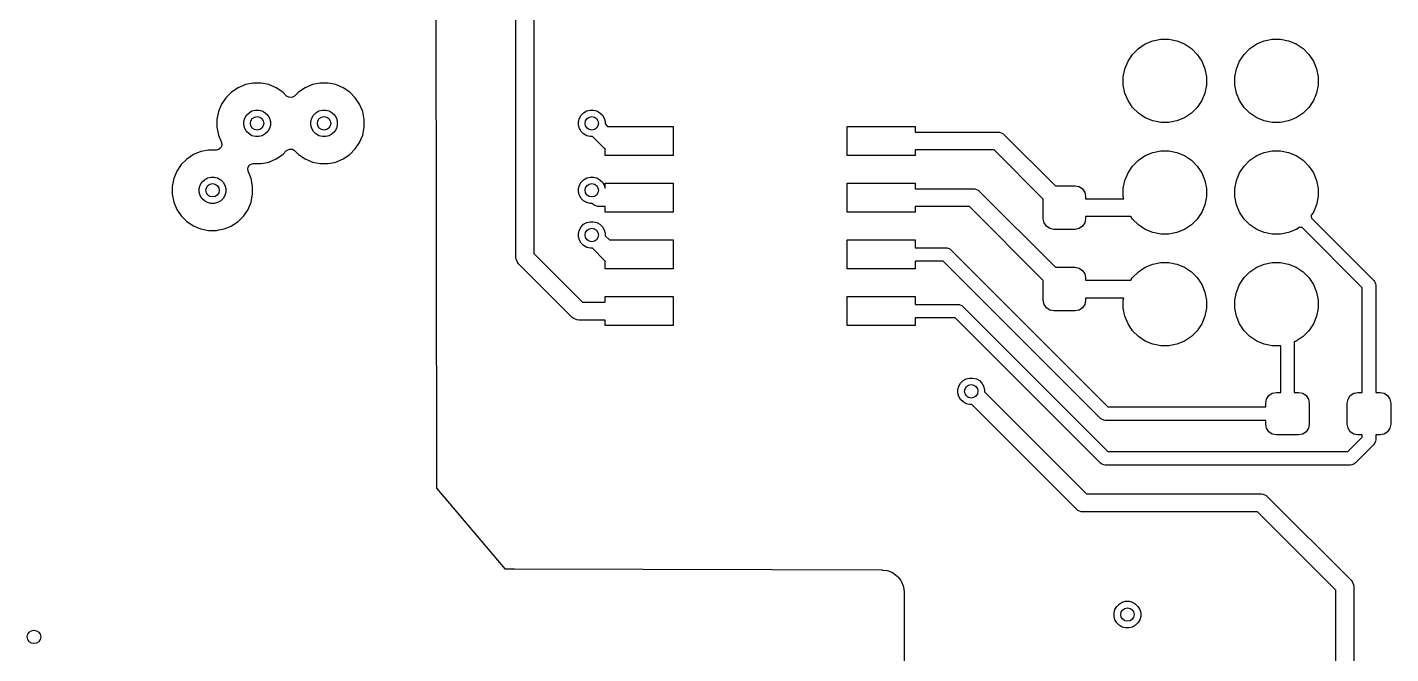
# Model space of a CAD drawing. Header units: inches. Extents: x 1.32 to 5.22, y -7.01 to -1.14.
# Drawn here: x 3.951 to 5.154, y -2.869 to -2.317 of the extents above; entities that cross this region are included whole.
import ezdxf

# ---------------------------------------------------------------- set-up
doc = ezdxf.new("R2010")
doc.units = ezdxf.units.IN
doc.header["$MEASUREMENT"] = 0
doc.layers.add('B.Cu', color=153, linetype='CONTINUOUS', true_color=0x4d7fc4)

msp = doc.modelspace()

# ---------------------------------------------------------------- linework, layer by layer
at = {"layer": 'B.Cu', "linetype": 'CONTINUOUS'}
for p, q in [((4.3111, -2.2444), (4.3119, -2.7232)), ((4.3819, -2.5197), (4.3819, -2.3031)), ((4.3976, -2.3064), (4.3976, -2.5164)), ((4.9309, -2.3356), (4.9369, -2.3316)), ((4.9369, -2.3316), (4.9436, -2.3289)), ((4.9436, -2.3289), (4.9507, -2.3274)), ((4.9507, -2.3274), (4.9579, -2.3274)), ((4.9579, -2.3274), (4.965, -2.3289)), ((4.965, -2.3289), (4.9717, -2.3316)), ((4.9717, -2.3316), (4.9777, -2.3356)), ((5.0293, -2.3356), (5.0354, -2.3316)), ((5.0354, -2.3316), (5.042, -2.3289)), ((5.042, -2.3289), (5.0491, -2.3274)), ((5.0491, -2.3274), (5.0564, -2.3274)), ((5.0564, -2.3274), (5.0635, -2.3289)), ((5.0635, -2.3289), (5.0702, -2.3316)), ((5.0702, -2.3316), (5.0762, -2.3356)), ((4.9218, -2.3468), (4.9258, -2.3408)), ((4.9258, -2.3408), (4.9309, -2.3356)), ((4.9777, -2.3356), (4.9829, -2.3408)), ((4.9829, -2.3408), (4.9869, -2.3468)), ((5.0202, -2.3468), (5.0242, -2.3408)), ((5.0242, -2.3408), (5.0293, -2.3356)), ((5.0762, -2.3356), (5.0813, -2.3408)), ((5.0813, -2.3408), (5.0853, -2.3468)), ((4.9176, -2.3606), (4.919, -2.3535)), ((4.919, -2.3535), (4.9218, -2.3468)), ((4.9869, -2.3468), (4.9897, -2.3535)), ((4.9897, -2.3535), (4.9911, -2.3606)), ((5.016, -2.3606), (5.0174, -2.3535)), ((5.0174, -2.3535), (5.0202, -2.3468)), ((5.0853, -2.3468), (5.0881, -2.3535)), ((5.0881, -2.3535), (5.0895, -2.3606)), ((4.1432, -2.3675), (4.1367, -2.3702)), ((4.1501, -2.3661), (4.1432, -2.3675)), ((4.1432, -2.3675), (4.1432, -2.3675)), ((4.157, -2.3661), (4.1501, -2.3661)), ((4.1501, -2.3661), (4.1501, -2.3661)), ((4.1639, -2.3675), (4.157, -2.3661)), ((4.157, -2.3661), (4.157, -2.3661)), ((4.1703, -2.3702), (4.1639, -2.3675)), ((4.1639, -2.3675), (4.1639, -2.3675)), ((4.2023, -2.3675), (4.1958, -2.3702)), ((4.2091, -2.3661), (4.2023, -2.3675)), ((4.2023, -2.3675), (4.2023, -2.3675)), ((4.2161, -2.3661), (4.2091, -2.3661)), ((4.2091, -2.3661), (4.2091, -2.3661)), ((4.2229, -2.3675), (4.2161, -2.3661)), ((4.2161, -2.3661), (4.2161, -2.3661)), ((4.2294, -2.3702), (4.2229, -2.3675)), ((4.2229, -2.3675), (4.2229, -2.3675)), ((4.9176, -2.3678), (4.9176, -2.3606)), ((4.919, -2.3749), (4.9176, -2.3678)), ((4.9911, -2.3678), (4.9897, -2.3749)), ((4.9911, -2.3606), (4.9911, -2.3678)), ((5.016, -2.3678), (5.016, -2.3606)), ((5.0174, -2.3749), (5.016, -2.3678)), ((5.0895, -2.3678), (5.0881, -2.3749)), ((5.0895, -2.3606), (5.0895, -2.3678)), ((4.126, -2.379), (4.1221, -2.3848)), ((4.1309, -2.374), (4.126, -2.379)), ((4.126, -2.379), (4.126, -2.379)), ((4.1367, -2.3702), (4.1309, -2.374)), ((4.1309, -2.374), (4.1309, -2.374)), ((4.1367, -2.3702), (4.1367, -2.3702)), ((4.1761, -2.374), (4.1703, -2.3702)), ((4.1703, -2.3702), (4.1703, -2.3702)), ((4.1796, -2.3775), (4.1761, -2.374)), ((4.1761, -2.374), (4.1761, -2.374)), ((4.1814, -2.3786), (4.1796, -2.3775)), ((4.1841, -2.3788), (4.1814, -2.3786)), ((4.1865, -2.3775), (4.1841, -2.3788)), ((4.19, -2.374), (4.1865, -2.3775)), ((4.1958, -2.3702), (4.19, -2.374)), ((4.19, -2.374), (4.19, -2.374)), ((4.1958, -2.3702), (4.1958, -2.3702)), ((4.2352, -2.374), (4.2294, -2.3702)), ((4.2294, -2.3702), (4.2294, -2.3702)), ((4.2401, -2.379), (4.2352, -2.374)), ((4.2352, -2.374), (4.2352, -2.374)), ((4.244, -2.3848), (4.2401, -2.379)), ((4.2401, -2.379), (4.2401, -2.379)), ((4.9218, -2.3816), (4.919, -2.3749)), ((4.9897, -2.3749), (4.9869, -2.3816)), ((5.0202, -2.3816), (5.0174, -2.3749)), ((5.0881, -2.3749), (5.0853, -2.3816)), ((4.1195, -2.3912), (4.1181, -2.3981)), ((4.1221, -2.3848), (4.1195, -2.3912)), ((4.1195, -2.3912), (4.1195, -2.3912)), ((4.1221, -2.3848), (4.1221, -2.3848)), ((4.1442, -2.3944), (4.1464, -2.3922)), ((4.1464, -2.3922), (4.149, -2.3907)), ((4.149, -2.3907), (4.152, -2.3899)), ((4.152, -2.3899), (4.1551, -2.3899)), ((4.1551, -2.3899), (4.1581, -2.3907)), ((4.1581, -2.3907), (4.1607, -2.3922)), ((4.1607, -2.3922), (4.1629, -2.3944)), ((4.2032, -2.3944), (4.2054, -2.3922)), ((4.2054, -2.3922), (4.2081, -2.3907)), ((4.2081, -2.3907), (4.2111, -2.3899)), ((4.2111, -2.3899), (4.2141, -2.3899)), ((4.2141, -2.3899), (4.2171, -2.3907)), ((4.2171, -2.3907), (4.2198, -2.3922)), ((4.2198, -2.3922), (4.222, -2.3944)), ((4.2467, -2.3912), (4.244, -2.3848)), ((4.244, -2.3848), (4.244, -2.3848)), ((4.2481, -2.3981), (4.2467, -2.3912)), ((4.2467, -2.3912), (4.2467, -2.3912)), ((4.4394, -2.3944), (4.4416, -2.3922)), ((4.4416, -2.3922), (4.4443, -2.3907)), ((4.4443, -2.3907), (4.4473, -2.3899)), ((4.4473, -2.3899), (4.4504, -2.3899)), ((4.4504, -2.3899), (4.4533, -2.3907)), ((4.4533, -2.3907), (4.456, -2.3922)), ((4.456, -2.3922), (4.4582, -2.3944)), ((4.9258, -2.3876), (4.9218, -2.3816)), ((4.9309, -2.3927), (4.9258, -2.3876)), ((4.9369, -2.3967), (4.9309, -2.3927)), ((4.9777, -2.3927), (4.9717, -2.3967)), ((4.9829, -2.3876), (4.9777, -2.3927)), ((4.9869, -2.3816), (4.9829, -2.3876)), ((5.0242, -2.3876), (5.0202, -2.3816)), ((5.0293, -2.3927), (5.0242, -2.3876)), ((5.0354, -2.3967), (5.0293, -2.3927)), ((5.0762, -2.3927), (5.0702, -2.3967)), ((5.0813, -2.3876), (5.0762, -2.3927)), ((5.0853, -2.3816), (5.0813, -2.3876)), ((4.1181, -2.3981), (4.1181, -2.4051)), ((4.1181, -2.4051), (4.1195, -2.4119)), ((4.1418, -2.4), (4.1426, -2.3971)), ((4.1418, -2.4031), (4.1418, -2.4)), ((4.1426, -2.4061), (4.1418, -2.4031)), ((4.1426, -2.3971), (4.1442, -2.3944)), ((4.1629, -2.3944), (4.1645, -2.3971)), ((4.1645, -2.3971), (4.1653, -2.4)), ((4.1653, -2.4031), (4.1645, -2.4061)), ((4.1653, -2.4), (4.1653, -2.4031)), ((4.2009, -2.4), (4.2017, -2.3971)), ((4.2009, -2.4031), (4.2009, -2.4)), ((4.2017, -2.4061), (4.2009, -2.4031)), ((4.2017, -2.3971), (4.2032, -2.3944)), ((4.222, -2.3944), (4.2235, -2.3971)), ((4.2235, -2.3971), (4.2243, -2.4)), ((4.2243, -2.4031), (4.2235, -2.4061)), ((4.2243, -2.4), (4.2243, -2.4031)), ((4.2467, -2.4119), (4.2481, -2.4051)), ((4.2481, -2.4051), (4.2481, -2.3981)), ((4.2481, -2.3981), (4.2481, -2.3981)), ((4.2481, -2.3981), (4.2481, -2.3981)), ((4.4371, -2.4), (4.4379, -2.3971)), ((4.4371, -2.4031), (4.4371, -2.4)), ((4.4379, -2.4061), (4.4371, -2.4031)), ((4.4379, -2.3971), (4.4394, -2.3944)), ((4.4582, -2.3944), (4.4597, -2.3971)), ((4.4597, -2.3971), (4.4605, -2.4)), ((4.4605, -2.4), (4.4605, -2.4021)), ((4.4605, -2.4021), (4.4627, -2.4043)), ((4.4627, -2.4043), (4.5205, -2.4043)), ((4.5205, -2.4043), (4.5205, -2.4299)), ((4.674, -2.4299), (4.674, -2.4043)), ((4.674, -2.4043), (4.734, -2.4043)), ((4.734, -2.4043), (4.734, -2.4093)), ((4.9436, -2.3995), (4.9369, -2.3967)), ((4.9507, -2.4009), (4.9436, -2.3995)), ((4.9579, -2.4009), (4.9507, -2.4009)), ((4.965, -2.3995), (4.9579, -2.4009)), ((4.9717, -2.3967), (4.965, -2.3995)), ((5.042, -2.3995), (5.0354, -2.3967)), ((5.0491, -2.4009), (5.042, -2.3995)), ((5.0564, -2.4009), (5.0491, -2.4009)), ((5.0635, -2.3995), (5.0564, -2.4009)), ((5.0702, -2.3967), (5.0635, -2.3995)), ((4.1195, -2.4119), (4.1195, -2.4119)), ((4.1195, -2.4119), (4.1221, -2.4184)), ((4.1442, -2.4088), (4.1426, -2.4061)), ((4.1464, -2.4109), (4.1442, -2.4088)), ((4.149, -2.4125), (4.1464, -2.4109)), ((4.152, -2.4133), (4.149, -2.4125)), ((4.1551, -2.4133), (4.152, -2.4133)), ((4.1581, -2.4125), (4.1551, -2.4133)), ((4.1607, -2.4109), (4.1581, -2.4125)), ((4.1629, -2.4088), (4.1607, -2.4109)), ((4.1645, -2.4061), (4.1629, -2.4088)), ((4.2032, -2.4088), (4.2017, -2.4061)), ((4.2054, -2.4109), (4.2032, -2.4088)), ((4.2081, -2.4125), (4.2054, -2.4109)), ((4.2111, -2.4133), (4.2081, -2.4125)), ((4.2141, -2.4133), (4.2111, -2.4133)), ((4.2171, -2.4125), (4.2141, -2.4133)), ((4.2198, -2.4109), (4.2171, -2.4125)), ((4.222, -2.4088), (4.2198, -2.4109)), ((4.2235, -2.4061), (4.222, -2.4088)), ((4.244, -2.4184), (4.2467, -2.4119)), ((4.4394, -2.4088), (4.4379, -2.4061)), ((4.4416, -2.4109), (4.4394, -2.4088)), ((4.4443, -2.4125), (4.4416, -2.4109)), ((4.4473, -2.4133), (4.4443, -2.4125)), ((4.4494, -2.4133), (4.4473, -2.4133)), ((4.4588, -2.4227), (4.4494, -2.4133)), ((4.734, -2.4093), (4.807, -2.4093)), ((4.807, -2.4093), (4.8085, -2.4094)), ((4.8085, -2.4094), (4.8114, -2.4106)), ((4.8114, -2.4106), (4.8126, -2.4116)), ((4.8126, -2.4116), (4.8577, -2.4567)), ((4.0974, -2.4292), (4.0916, -2.4331)), ((4.1038, -2.4265), (4.0974, -2.4292)), ((4.0974, -2.4292), (4.0974, -2.4292)), ((4.1107, -2.4252), (4.1038, -2.4265)), ((4.1038, -2.4265), (4.1038, -2.4265)), ((4.1176, -2.4252), (4.1107, -2.4252)), ((4.1188, -2.425), (4.1176, -2.4252)), ((4.1212, -2.4236), (4.1188, -2.425)), ((4.1224, -2.4212), (4.1212, -2.4236)), ((4.1221, -2.4184), (4.1224, -2.4212)), ((4.1703, -2.433), (4.1761, -2.4291)), ((4.1761, -2.4291), (4.1762, -2.429)), ((4.1762, -2.429), (4.1796, -2.4256)), ((4.1796, -2.4256), (4.182, -2.4243)), ((4.182, -2.4243), (4.1848, -2.4245)), ((4.1848, -2.4245), (4.1865, -2.4256)), ((4.1865, -2.4256), (4.19, -2.4291)), ((4.19, -2.4291), (4.19, -2.4291)), ((4.19, -2.4291), (4.1958, -2.433)), ((4.2294, -2.433), (4.2352, -2.4291)), ((4.2352, -2.4291), (4.2401, -2.4242)), ((4.2401, -2.4242), (4.244, -2.4184)), ((4.46, -2.4237), (4.4588, -2.4227)), ((4.4605, -2.4239), (4.46, -2.4237)), ((4.4605, -2.4299), (4.4605, -2.4239)), ((4.8037, -2.425), (4.734, -2.425)), ((4.734, -2.425), (4.734, -2.4299)), ((4.847, -2.4683), (4.8037, -2.425)), ((4.9369, -2.43), (4.9436, -2.4273)), ((4.9436, -2.4273), (4.9507, -2.4259)), ((4.9507, -2.4259), (4.9579, -2.4259)), ((4.9579, -2.4259), (4.965, -2.4273)), ((4.965, -2.4273), (4.9717, -2.43)), ((5.0354, -2.43), (5.042, -2.4273)), ((5.042, -2.4273), (5.0491, -2.4259)), ((5.0491, -2.4259), (5.0564, -2.4259)), ((5.0564, -2.4259), (5.0635, -2.4273)), ((5.0635, -2.4273), (5.0702, -2.43)), ((4.0866, -2.438), (4.0828, -2.4438)), ((4.0916, -2.4331), (4.0866, -2.438)), ((4.0866, -2.438), (4.0866, -2.438)), ((4.0916, -2.4331), (4.0916, -2.4331)), ((4.1453, -2.441), (4.1465, -2.4386)), ((4.1456, -2.4438), (4.1453, -2.441)), ((4.1465, -2.4386), (4.1489, -2.4372)), ((4.1489, -2.4372), (4.1501, -2.437)), ((4.1501, -2.437), (4.157, -2.437)), ((4.157, -2.437), (4.1593, -2.4366)), ((4.157, -2.437), (4.157, -2.437)), ((4.1593, -2.4366), (4.1639, -2.4357)), ((4.1639, -2.4357), (4.1703, -2.433)), ((4.1639, -2.4357), (4.1639, -2.4357)), ((4.1639, -2.4357), (4.1639, -2.4357)), ((4.1958, -2.433), (4.1958, -2.433)), ((4.1958, -2.433), (4.1981, -2.4339)), ((4.1981, -2.4339), (4.2023, -2.4357)), ((4.2023, -2.4357), (4.2023, -2.4357)), ((4.2023, -2.4357), (4.2023, -2.4357)), ((4.2023, -2.4357), (4.2091, -2.437)), ((4.2091, -2.437), (4.2091, -2.437)), ((4.2091, -2.437), (4.2091, -2.437)), ((4.2091, -2.437), (4.2161, -2.437)), ((4.2161, -2.437), (4.2184, -2.4366)), ((4.2161, -2.437), (4.2161, -2.437)), ((4.2184, -2.4366), (4.2229, -2.4357)), ((4.2229, -2.4357), (4.2294, -2.433)), ((4.2229, -2.4357), (4.2229, -2.4357)), ((4.2229, -2.4357), (4.2229, -2.4357)), ((4.5205, -2.4299), (4.4605, -2.4299)), ((4.734, -2.4299), (4.674, -2.4299)), ((4.9218, -2.4452), (4.9258, -2.4392)), ((4.9258, -2.4392), (4.9309, -2.4341)), ((4.9309, -2.4341), (4.9369, -2.43)), ((4.9717, -2.43), (4.9777, -2.4341)), ((4.9777, -2.4341), (4.9829, -2.4392)), ((4.9829, -2.4392), (4.9869, -2.4452)), ((5.0202, -2.4452), (5.0242, -2.4392)), ((5.0242, -2.4392), (5.0293, -2.4341)), ((5.0293, -2.4341), (5.0354, -2.43)), ((5.0702, -2.43), (5.0762, -2.4341)), ((5.0762, -2.4341), (5.0813, -2.4392)), ((5.0813, -2.4392), (5.0853, -2.4452)), ((4.0801, -2.4503), (4.0787, -2.4571)), ((4.0828, -2.4438), (4.0801, -2.4503)), ((4.0801, -2.4503), (4.0801, -2.4503)), ((4.0828, -2.4438), (4.0828, -2.4438)), ((4.1033, -2.4561), (4.1048, -2.4534)), ((4.1048, -2.4534), (4.107, -2.4513)), ((4.107, -2.4513), (4.1097, -2.4497)), ((4.1097, -2.4497), (4.1126, -2.4489)), ((4.1126, -2.4489), (4.1157, -2.4489)), ((4.1157, -2.4489), (4.1187, -2.4497)), ((4.1187, -2.4497), (4.1214, -2.4513)), ((4.1214, -2.4513), (4.1235, -2.4534)), ((4.1235, -2.4534), (4.1251, -2.4561)), ((4.1483, -2.4503), (4.1456, -2.4438)), ((4.1496, -2.4571), (4.1483, -2.4503)), ((4.1483, -2.4503), (4.1483, -2.4503)), ((4.4379, -2.4561), (4.4394, -2.4534)), ((4.4394, -2.4534), (4.4416, -2.4513)), ((4.4416, -2.4513), (4.4443, -2.4497)), ((4.4443, -2.4497), (4.4473, -2.4489)), ((4.4473, -2.4489), (4.4504, -2.4489)), ((4.4504, -2.4489), (4.4533, -2.4497)), ((4.4533, -2.4497), (4.456, -2.4513)), ((4.456, -2.4513), (4.4582, -2.4534)), ((4.4582, -2.4534), (4.4597, -2.4561)), ((4.9176, -2.459), (4.919, -2.4519)), ((4.919, -2.4519), (4.9218, -2.4452)), ((4.9869, -2.4452), (4.9897, -2.4519)), ((4.9897, -2.4519), (4.9911, -2.459)), ((5.016, -2.459), (5.0174, -2.4519)), ((5.0174, -2.4519), (5.0202, -2.4452)), ((5.0853, -2.4452), (5.0881, -2.4519)), ((5.0881, -2.4519), (5.0895, -2.459)), ((4.0787, -2.4571), (4.0787, -2.4641)), ((4.0787, -2.4641), (4.0801, -2.471)), ((4.1025, -2.4591), (4.1033, -2.4561)), ((4.1025, -2.4622), (4.1025, -2.4591)), ((4.1033, -2.4651), (4.1025, -2.4622)), ((4.1048, -2.4678), (4.1033, -2.4651)), ((4.1251, -2.4651), (4.1235, -2.4678)), ((4.1251, -2.4561), (4.1259, -2.4591)), ((4.1259, -2.4622), (4.1251, -2.4651)), ((4.1259, -2.4591), (4.1259, -2.4622)), ((4.1483, -2.4708), (4.1496, -2.4641)), ((4.1496, -2.4641), (4.1496, -2.4571)), ((4.1496, -2.4571), (4.1496, -2.4571)), ((4.1496, -2.4641), (4.1496, -2.4641)), ((4.4371, -2.4591), (4.4379, -2.4561)), ((4.4371, -2.4622), (4.4371, -2.4591)), ((4.4379, -2.4651), (4.4371, -2.4622)), ((4.4394, -2.4678), (4.4379, -2.4651)), ((4.4597, -2.4561), (4.4605, -2.4588)), ((4.4605, -2.4588), (4.4605, -2.4543)), ((4.4605, -2.4543), (4.5205, -2.4543)), ((4.5205, -2.4543), (4.5205, -2.4799)), ((4.674, -2.4799), (4.674, -2.4543)), ((4.674, -2.4543), (4.734, -2.4543)), ((4.734, -2.4543), (4.734, -2.4593)), ((4.734, -2.4593), (4.7851, -2.4593)), ((4.7851, -2.4593), (4.7867, -2.4594)), ((4.7867, -2.4594), (4.7895, -2.4606)), ((4.7895, -2.4606), (4.7907, -2.4616)), ((4.7907, -2.4616), (4.8577, -2.5285)), ((4.8577, -2.4567), (4.8751, -2.4567)), ((4.8751, -2.4567), (4.8787, -2.4574)), ((4.8787, -2.4574), (4.8817, -2.4594)), ((4.8817, -2.4594), (4.8837, -2.4625)), ((4.8837, -2.4625), (4.8844, -2.466)), ((4.9176, -2.4662), (4.9176, -2.459)), ((4.9911, -2.459), (4.9911, -2.4662)), ((5.016, -2.4662), (5.016, -2.459)), ((5.0895, -2.459), (5.0895, -2.4662)), ((4.0801, -2.471), (4.0801, -2.471)), ((4.0801, -2.471), (4.0828, -2.4774)), ((4.0828, -2.4774), (4.0828, -2.4774)), ((4.0828, -2.4774), (4.0866, -2.4832)), ((4.107, -2.47), (4.1048, -2.4678)), ((4.1097, -2.4715), (4.107, -2.47)), ((4.1126, -2.4723), (4.1097, -2.4715)), ((4.1157, -2.4723), (4.1126, -2.4723)), ((4.1187, -2.4715), (4.1157, -2.4723)), ((4.1214, -2.47), (4.1187, -2.4715)), ((4.1235, -2.4678), (4.1214, -2.47)), ((4.1417, -2.4832), (4.1456, -2.4774)), ((4.1456, -2.4774), (4.1483, -2.471)), ((4.1483, -2.471), (4.1483, -2.4708)), ((4.4416, -2.47), (4.4394, -2.4678)), ((4.4443, -2.4715), (4.4416, -2.47)), ((4.4473, -2.4723), (4.4443, -2.4715)), ((4.4494, -2.4723), (4.4473, -2.4723)), ((4.4497, -2.4727), (4.4494, -2.4723)), ((4.4509, -2.4737), (4.4497, -2.4727)), ((4.4538, -2.4748), (4.4509, -2.4737)), ((4.4553, -2.475), (4.4538, -2.4748)), ((4.4605, -2.475), (4.4553, -2.475)), ((4.4605, -2.4799), (4.4605, -2.475)), ((4.7819, -2.475), (4.734, -2.475)), ((4.734, -2.475), (4.734, -2.4799)), ((4.847, -2.5402), (4.7819, -2.475)), ((4.847, -2.4857), (4.847, -2.4683)), ((4.8844, -2.466), (4.8844, -2.468)), ((4.8844, -2.468), (4.918, -2.468)), ((4.918, -2.468), (4.9176, -2.4662)), ((4.9897, -2.4733), (4.9869, -2.48)), ((4.9911, -2.4662), (4.9897, -2.4733)), ((5.0174, -2.4733), (5.016, -2.4662)), ((5.0202, -2.48), (5.0174, -2.4733)), ((5.0881, -2.4733), (5.0853, -2.48)), ((5.0895, -2.4662), (5.0881, -2.4733)), ((4.0866, -2.4832), (4.0866, -2.4832)), ((4.0866, -2.4832), (4.0916, -2.4882)), ((4.0916, -2.4882), (4.0916, -2.4882)), ((4.0916, -2.4882), (4.0974, -2.492)), ((4.131, -2.492), (4.1368, -2.4882)), ((4.1368, -2.4882), (4.1417, -2.4832)), ((4.4416, -2.4906), (4.4443, -2.4891)), ((4.4443, -2.4891), (4.4473, -2.4883)), ((4.4473, -2.4883), (4.4504, -2.4883)), ((4.4504, -2.4883), (4.4533, -2.4891)), ((4.4533, -2.4891), (4.456, -2.4906)), ((4.5205, -2.4799), (4.4605, -2.4799)), ((4.734, -2.4799), (4.674, -2.4799)), ((4.8478, -2.4893), (4.847, -2.4857)), ((4.8498, -2.4923), (4.8478, -2.4893)), ((4.8837, -2.4893), (4.8817, -2.4923)), ((4.8844, -2.4857), (4.8837, -2.4893)), ((4.9243, -2.4838), (4.8844, -2.4838)), ((4.8844, -2.4838), (4.8844, -2.4857)), ((4.9258, -2.486), (4.9243, -2.4838)), ((4.9309, -2.4911), (4.9258, -2.486)), ((4.9829, -2.486), (4.9777, -2.4911)), ((4.9869, -2.48), (4.9829, -2.486)), ((5.0242, -2.486), (5.0202, -2.48)), ((5.0293, -2.4911), (5.0242, -2.486)), ((5.0853, -2.48), (5.0832, -2.4832)), ((5.0832, -2.4832), (5.0836, -2.4842)), ((5.0836, -2.4842), (5.0836, -2.4851)), ((5.0836, -2.4851), (5.1385, -2.54)), ((4.0974, -2.492), (4.0974, -2.492)), ((4.0974, -2.492), (4.1022, -2.4941)), ((4.1022, -2.4941), (4.1038, -2.4947)), ((4.1038, -2.4947), (4.1038, -2.4947)), ((4.1038, -2.4947), (4.1038, -2.4947)), ((4.1038, -2.4947), (4.1107, -2.4961)), ((4.1107, -2.4961), (4.1107, -2.4961)), ((4.1107, -2.4961), (4.1107, -2.4961)), ((4.1107, -2.4961), (4.1177, -2.4961)), ((4.1177, -2.4961), (4.1199, -2.4956)), ((4.1177, -2.4961), (4.1177, -2.4961)), ((4.1199, -2.4956), (4.1245, -2.4947)), ((4.1245, -2.4947), (4.1307, -2.4921)), ((4.1245, -2.4947), (4.1245, -2.4947)), ((4.1245, -2.4947), (4.1245, -2.4947)), ((4.1307, -2.4921), (4.131, -2.492)), ((4.131, -2.492), (4.131, -2.492)), ((4.131, -2.492), (4.131, -2.492)), ((4.4371, -2.4985), (4.4379, -2.4955)), ((4.4371, -2.5015), (4.4371, -2.4985)), ((4.4379, -2.5045), (4.4371, -2.5015)), ((4.4379, -2.4955), (4.4394, -2.4928)), ((4.4394, -2.4928), (4.4416, -2.4906)), ((4.456, -2.4906), (4.4582, -2.4928)), ((4.4582, -2.4928), (4.4597, -2.4955)), ((4.4597, -2.4955), (4.4605, -2.4985)), ((4.4605, -2.4985), (4.4605, -2.5006)), ((4.4605, -2.5006), (4.4643, -2.5043)), ((4.8528, -2.4944), (4.8498, -2.4923)), ((4.8564, -2.4951), (4.8528, -2.4944)), ((4.8751, -2.4951), (4.8564, -2.4951)), ((4.8787, -2.4944), (4.8751, -2.4951)), ((4.8817, -2.4923), (4.8787, -2.4944)), ((4.9369, -2.4951), (4.9309, -2.4911)), ((4.9436, -2.4979), (4.9369, -2.4951)), ((4.9507, -2.4993), (4.9436, -2.4979)), ((4.9579, -2.4993), (4.9507, -2.4993)), ((4.965, -2.4979), (4.9579, -2.4993)), ((4.9717, -2.4951), (4.965, -2.4979)), ((4.9777, -2.4911), (4.9717, -2.4951)), ((5.0354, -2.4951), (5.0293, -2.4911)), ((5.042, -2.4979), (5.0354, -2.4951)), ((5.0491, -2.4993), (5.042, -2.4979)), ((5.0564, -2.4993), (5.0491, -2.4993)), ((5.0635, -2.4979), (5.0564, -2.4993)), ((5.0702, -2.4951), (5.0635, -2.4979)), ((5.0733, -2.493), (5.0702, -2.4951)), ((5.0743, -2.4935), (5.0733, -2.493)), ((5.0753, -2.4935), (5.0743, -2.4935)), ((5.1284, -2.5466), (5.0753, -2.4935)), ((4.4394, -2.5072), (4.4379, -2.5045)), ((4.4416, -2.5094), (4.4394, -2.5072)), ((4.4443, -2.5109), (4.4416, -2.5094)), ((4.4473, -2.5117), (4.4443, -2.5109)), ((4.4494, -2.5117), (4.4473, -2.5117)), ((4.4604, -2.5227), (4.4494, -2.5117)), ((4.4643, -2.5043), (4.5205, -2.5043)), ((4.5205, -2.5043), (4.5205, -2.5299)), ((4.674, -2.5299), (4.674, -2.5043)), ((4.674, -2.5043), (4.734, -2.5043)), ((4.734, -2.5043), (4.734, -2.5112)), ((4.734, -2.5112), (4.7612, -2.5112)), ((4.7612, -2.5112), (4.7624, -2.5113)), ((4.7624, -2.5113), (4.7629, -2.5116)), ((4.7629, -2.5116), (4.7645, -2.5122)), ((4.7645, -2.5122), (4.7654, -2.513)), ((4.7654, -2.513), (4.904, -2.6516)), ((4.382, -2.5212), (4.3819, -2.5197)), ((4.3832, -2.5241), (4.382, -2.5212)), ((4.3842, -2.5253), (4.3832, -2.5241)), ((4.4316, -2.5727), (4.3842, -2.5253)), ((4.3976, -2.5164), (4.4405, -2.5593)), ((4.4605, -2.5228), (4.4604, -2.5227)), ((4.4605, -2.5299), (4.4605, -2.5228)), ((4.7588, -2.523), (4.734, -2.523)), ((4.734, -2.523), (4.734, -2.5299)), ((4.8974, -2.6617), (4.7588, -2.523)), ((4.9369, -2.5285), (4.9436, -2.5257)), ((4.9436, -2.5257), (4.9507, -2.5243)), ((4.9507, -2.5243), (4.9579, -2.5243)), ((4.9579, -2.5243), (4.965, -2.5257)), ((4.965, -2.5257), (4.9717, -2.5285)), ((5.0354, -2.5285), (5.042, -2.5257)), ((5.042, -2.5257), (5.0491, -2.5243)), ((5.0491, -2.5243), (5.0564, -2.5243)), ((5.0564, -2.5243), (5.0635, -2.5257)), ((5.0635, -2.5257), (5.0702, -2.5285)), ((4.5205, -2.5299), (4.4605, -2.5299)), ((4.734, -2.5299), (4.674, -2.5299)), ((4.8577, -2.5285), (4.8751, -2.5285)), ((4.8751, -2.5285), (4.8787, -2.5293)), ((4.8787, -2.5293), (4.8817, -2.5313)), ((4.8817, -2.5313), (4.8837, -2.5343)), ((4.8837, -2.5343), (4.8844, -2.5379)), ((4.9243, -2.5399), (4.9258, -2.5376)), ((4.9258, -2.5376), (4.9309, -2.5325)), ((4.9309, -2.5325), (4.9369, -2.5285)), ((4.9717, -2.5285), (4.9777, -2.5325)), ((4.9777, -2.5325), (4.9829, -2.5376)), ((4.9829, -2.5376), (4.9869, -2.5436)), ((5.0202, -2.5436), (5.0242, -2.5376)), ((5.0242, -2.5376), (5.0293, -2.5325)), ((5.0293, -2.5325), (5.0354, -2.5285)), ((5.0702, -2.5285), (5.0762, -2.5325)), ((5.0762, -2.5325), (5.0813, -2.5376)), ((5.0813, -2.5376), (5.0853, -2.5436)), ((4.847, -2.5576), (4.847, -2.5402)), ((4.8844, -2.5379), (4.8844, -2.5399)), ((4.8844, -2.5399), (4.9243, -2.5399)), ((4.9869, -2.5436), (4.9897, -2.5503)), ((5.0174, -2.5503), (5.0202, -2.5436)), ((5.0853, -2.5436), (5.0881, -2.5503)), ((5.1284, -2.6388), (5.1284, -2.5466)), ((5.1385, -2.54), (5.1393, -2.5409)), ((5.1393, -2.5409), (5.1398, -2.5422)), ((5.1398, -2.5422), (5.1401, -2.543)), ((5.1401, -2.543), (5.1403, -2.5442)), ((5.1403, -2.5442), (5.1403, -2.6388)), ((4.4405, -2.5593), (4.4605, -2.5593)), ((4.4605, -2.5593), (4.4605, -2.5543)), ((4.4605, -2.5543), (4.5205, -2.5543)), ((4.5205, -2.5543), (4.5205, -2.5799)), ((4.674, -2.5799), (4.674, -2.5543)), ((4.674, -2.5543), (4.734, -2.5543)), ((4.734, -2.5543), (4.734, -2.5612)), ((4.734, -2.5612), (4.7719, -2.5612)), ((4.7719, -2.5612), (4.773, -2.5613)), ((4.773, -2.5613), (4.7735, -2.5616)), ((4.7735, -2.5616), (4.7751, -2.5622)), ((4.8478, -2.5612), (4.847, -2.5576)), ((4.8498, -2.5642), (4.8478, -2.5612)), ((4.8837, -2.5612), (4.8817, -2.5642)), ((4.8844, -2.5576), (4.8837, -2.5612)), ((4.918, -2.5556), (4.8844, -2.5556)), ((4.8844, -2.5556), (4.8844, -2.5576)), ((4.9176, -2.5574), (4.918, -2.5556)), ((4.9176, -2.5646), (4.9176, -2.5574)), ((4.9897, -2.5503), (4.9911, -2.5574)), ((4.9911, -2.5574), (4.9911, -2.5646)), ((5.016, -2.5574), (5.0174, -2.5503)), ((5.016, -2.5646), (5.016, -2.5574)), ((5.0881, -2.5503), (5.0895, -2.5574)), ((5.0895, -2.5574), (5.0895, -2.5646)), ((4.4328, -2.5737), (4.4316, -2.5727)), ((4.4357, -2.5748), (4.4328, -2.5737)), ((4.7694, -2.573), (4.734, -2.573)), ((4.734, -2.573), (4.734, -2.5799)), ((4.8974, -2.701), (4.7694, -2.573)), ((4.7751, -2.5622), (4.776, -2.563)), ((4.776, -2.563), (4.904, -2.6909)), ((4.8528, -2.5662), (4.8498, -2.5642)), ((4.8564, -2.5669), (4.8528, -2.5662)), ((4.8751, -2.5669), (4.8564, -2.5669)), ((4.8787, -2.5662), (4.8751, -2.5669)), ((4.8817, -2.5642), (4.8787, -2.5662)), ((4.919, -2.5717), (4.9176, -2.5646)), ((4.9218, -2.5784), (4.919, -2.5717)), ((4.9897, -2.5717), (4.9869, -2.5784)), ((4.9911, -2.5646), (4.9897, -2.5717)), ((5.0174, -2.5717), (5.016, -2.5646)), ((5.0202, -2.5784), (5.0174, -2.5717)), ((5.0881, -2.5717), (5.0853, -2.5784)), ((5.0895, -2.5646), (5.0881, -2.5717)), ((4.4372, -2.575), (4.4357, -2.5748)), ((4.4605, -2.575), (4.4372, -2.575)), ((4.4605, -2.5799), (4.4605, -2.575)), ((4.5205, -2.5799), (4.4605, -2.5799)), ((4.734, -2.5799), (4.674, -2.5799)), ((4.9258, -2.5844), (4.9218, -2.5784)), ((4.9309, -2.5896), (4.9258, -2.5844)), ((4.9829, -2.5844), (4.9777, -2.5896)), ((4.9869, -2.5784), (4.9829, -2.5844)), ((5.0242, -2.5844), (5.0202, -2.5784)), ((5.0293, -2.5896), (5.0242, -2.5844)), ((5.0813, -2.5844), (5.0762, -2.5896)), ((5.0853, -2.5784), (5.0813, -2.5844)), ((4.9369, -2.5936), (4.9309, -2.5896)), ((4.9436, -2.5963), (4.9369, -2.5936)), ((4.9507, -2.5978), (4.9436, -2.5963)), ((4.9579, -2.5978), (4.9507, -2.5978)), ((4.965, -2.5963), (4.9579, -2.5978)), ((4.9717, -2.5936), (4.965, -2.5963)), ((4.9777, -2.5896), (4.9717, -2.5936)), ((5.0354, -2.5936), (5.0293, -2.5896)), ((5.042, -2.5963), (5.0354, -2.5936)), ((5.0491, -2.5978), (5.042, -2.5963)), ((5.0564, -2.5978), (5.0491, -2.5978)), ((5.0566, -2.5977), (5.0564, -2.5978)), ((5.0566, -2.6388), (5.0566, -2.5977)), ((5.0702, -2.5936), (5.0684, -2.5943)), ((5.0684, -2.5943), (5.0684, -2.6388)), ((5.0762, -2.5896), (5.0702, -2.5936)), ((4.7718, -2.6363), (4.7726, -2.6333)), ((4.7726, -2.6333), (4.7741, -2.6306)), ((4.7741, -2.6306), (4.7763, -2.6284)), ((4.7763, -2.6284), (4.7789, -2.6269)), ((4.7789, -2.6269), (4.7819, -2.6261)), ((4.7819, -2.6261), (4.785, -2.6261)), ((4.785, -2.6261), (4.788, -2.6269)), ((4.788, -2.6269), (4.7907, -2.6284)), ((4.7907, -2.6284), (4.7928, -2.6306)), ((4.7928, -2.6306), (4.7944, -2.6333)), ((4.7944, -2.6333), (4.7952, -2.6363)), ((4.7718, -2.6393), (4.7718, -2.6363)), ((4.7726, -2.6423), (4.7718, -2.6393)), ((4.7741, -2.645), (4.7726, -2.6423)), ((4.7763, -2.6472), (4.7741, -2.645)), ((4.7952, -2.6363), (4.7952, -2.6384)), ((4.7952, -2.6384), (4.8852, -2.7283)), ((5.0433, -2.6481), (5.044, -2.6446)), ((5.044, -2.6446), (5.046, -2.6415)), ((5.046, -2.6415), (5.0491, -2.6395)), ((5.0491, -2.6395), (5.0527, -2.6388)), ((5.0527, -2.6388), (5.0566, -2.6388)), ((5.0684, -2.6388), (5.0723, -2.6388)), ((5.0723, -2.6388), (5.0759, -2.6395)), ((5.0759, -2.6395), (5.079, -2.6415)), ((5.079, -2.6415), (5.081, -2.6446)), ((5.081, -2.6446), (5.0817, -2.6481)), ((5.1152, -2.6481), (5.1159, -2.6446)), ((5.1159, -2.6446), (5.1179, -2.6415)), ((5.1179, -2.6415), (5.1209, -2.6395)), ((5.1209, -2.6395), (5.1245, -2.6388)), ((5.1245, -2.6388), (5.1284, -2.6388)), ((5.1403, -2.6388), (5.1442, -2.6388)), ((5.1442, -2.6388), (5.1478, -2.6395)), ((5.1478, -2.6395), (5.1508, -2.6415)), ((5.1508, -2.6415), (5.1528, -2.6446)), ((5.1528, -2.6446), (5.1535, -2.6481)), ((4.7789, -2.6487), (4.7763, -2.6472)), ((4.7819, -2.6495), (4.7789, -2.6487)), ((4.784, -2.6495), (4.7819, -2.6495)), ((4.8763, -2.7418), (4.784, -2.6495)), ((4.904, -2.6516), (5.0433, -2.6516)), ((5.0433, -2.6516), (5.0433, -2.6481)), ((5.0817, -2.6481), (5.0817, -2.6668)), ((5.1152, -2.6668), (5.1152, -2.6481)), ((5.1535, -2.6481), (5.1535, -2.6668)), ((4.8983, -2.6624), (4.8974, -2.6617)), ((4.8998, -2.663), (4.8983, -2.6624)), ((4.9004, -2.6633), (4.8998, -2.663)), ((4.9016, -2.6634), (4.9004, -2.6633)), ((5.0433, -2.6634), (4.9016, -2.6634)), ((5.0433, -2.6668), (5.0433, -2.6634)), ((5.044, -2.6704), (5.0433, -2.6668)), ((5.0817, -2.6668), (5.081, -2.6704)), ((5.1159, -2.6704), (5.1152, -2.6668)), ((5.1535, -2.6668), (5.1528, -2.6704)), ((5.046, -2.6734), (5.044, -2.6704)), ((5.0491, -2.6755), (5.046, -2.6734)), ((5.0527, -2.6762), (5.0491, -2.6755)), ((5.0723, -2.6762), (5.0527, -2.6762)), ((5.0759, -2.6755), (5.0723, -2.6762)), ((5.079, -2.6734), (5.0759, -2.6755)), ((5.081, -2.6704), (5.079, -2.6734)), ((5.1157, -2.6909), (5.1284, -2.6782)), ((5.1179, -2.6734), (5.1159, -2.6704)), ((5.1209, -2.6755), (5.1179, -2.6734)), ((5.1245, -2.6762), (5.1209, -2.6755)), ((5.1284, -2.6762), (5.1245, -2.6762)), ((5.1284, -2.6782), (5.1284, -2.6762)), ((5.1401, -2.6818), (5.1393, -2.6839)), ((5.1403, -2.6806), (5.1401, -2.6818)), ((5.1442, -2.6762), (5.1403, -2.6762)), ((5.1403, -2.6762), (5.1403, -2.6806)), ((5.1478, -2.6755), (5.1442, -2.6762)), ((5.1508, -2.6734), (5.1478, -2.6755)), ((5.1528, -2.6704), (5.1508, -2.6734)), ((4.904, -2.6909), (5.1157, -2.6909)), ((5.1385, -2.6848), (5.1223, -2.701)), ((5.1393, -2.6839), (5.1385, -2.6848)), ((4.8983, -2.7018), (4.8974, -2.701)), ((4.8995, -2.7023), (4.8983, -2.7018)), ((4.9004, -2.7026), (4.8995, -2.7023)), ((4.9016, -2.7028), (4.9004, -2.7026)), ((5.1181, -2.7028), (4.9016, -2.7028)), ((5.1193, -2.7026), (5.1181, -2.7028)), ((5.1201, -2.7023), (5.1193, -2.7026)), ((5.1214, -2.7018), (5.1201, -2.7023)), ((5.1223, -2.701), (5.1214, -2.7018)), ((4.3119, -2.7232), (4.372, -2.7942)), ((4.8852, -2.7283), (5.0394, -2.7283)), ((5.0394, -2.7283), (5.0409, -2.7285)), ((5.0409, -2.7285), (5.0437, -2.7297)), ((5.0437, -2.7297), (5.0449, -2.7307)), ((4.8775, -2.7428), (4.8763, -2.7418)), ((5.0449, -2.7307), (5.1186, -2.8043)), ((4.8804, -2.7439), (4.8775, -2.7428)), ((4.8819, -2.7441), (4.8804, -2.7439)), ((5.0361, -2.7441), (4.8819, -2.7441)), ((5.1051, -2.8131), (5.0361, -2.7441)), ((4.372, -2.7942), (4.372, -2.7942)), ((4.372, -2.7942), (4.3722, -2.7942)), ((4.3722, -2.7942), (4.3807, -2.7943)), ((4.3807, -2.7943), (4.3807, -2.7943)), ((4.3807, -2.7943), (4.6077, -2.7949)), ((4.6077, -2.7949), (4.7045, -2.7952)), ((4.7045, -2.7952), (4.7051, -2.7953)), ((4.7051, -2.7953), (4.7092, -2.7958)), ((4.7092, -2.7958), (4.7105, -2.7961)), ((4.7105, -2.7961), (4.714, -2.7976)), ((4.714, -2.7976), (4.7151, -2.7983)), ((4.7151, -2.7983), (4.7182, -2.8006)), ((4.7182, -2.8006), (4.7191, -2.8015)), ((4.7191, -2.8015), (4.7202, -2.803)), ((4.7202, -2.803), (4.7214, -2.8046)), ((4.7214, -2.8046), (4.722, -2.8057)), ((4.722, -2.8057), (4.7235, -2.8092)), ((4.7235, -2.8092), (4.7238, -2.8105)), ((4.7238, -2.8105), (4.7244, -2.8146)), ((5.1051, -3.0031), (5.1051, -2.8131)), ((5.1186, -2.8043), (5.1195, -2.8055)), ((5.1195, -2.8055), (5.1207, -2.8083)), ((5.1207, -2.8083), (5.1209, -2.8098)), ((5.1209, -2.8098), (5.1209, -3.0031)), ((4.7244, -2.8146), (4.7244, -2.8152)), ((4.7244, -2.8152), (4.7244, -3.1685)), ((4.9119, -2.8275), (4.9141, -2.8253)), ((4.9141, -2.8253), (4.9167, -2.8237)), ((4.9167, -2.8237), (4.9197, -2.8229)), ((4.9197, -2.8229), (4.9228, -2.8229)), ((4.9228, -2.8229), (4.9258, -2.8237)), ((4.9258, -2.8237), (4.9284, -2.8253)), ((4.9284, -2.8253), (4.9306, -2.8275)), ((4.9095, -2.8331), (4.9103, -2.8301)), ((4.9095, -2.8362), (4.9095, -2.8331)), ((4.9103, -2.8392), (4.9095, -2.8362)), ((4.9103, -2.8301), (4.9119, -2.8275)), ((4.9306, -2.8275), (4.9322, -2.8301)), ((4.9322, -2.8301), (4.933, -2.8331)), ((4.933, -2.8362), (4.9322, -2.8392)), ((4.933, -2.8331), (4.933, -2.8362)), ((4.9119, -2.8418), (4.9103, -2.8392)), ((4.9141, -2.844), (4.9119, -2.8418)), ((4.9167, -2.8456), (4.9141, -2.844)), ((4.9197, -2.8464), (4.9167, -2.8456)), ((4.9228, -2.8464), (4.9197, -2.8464)), ((4.9258, -2.8456), (4.9228, -2.8464)), ((4.9284, -2.844), (4.9258, -2.8456)), ((4.9306, -2.8418), (4.9284, -2.844)), ((4.9322, -2.8392), (4.9306, -2.8418))]:
    msp.add_line(p, q, dxfattribs=at)
at = {"layer": 'B.Cu'}
for centre in [(4.1535, -2.4016), (4.2126, -2.4016), (4.4488, -2.4016), (4.1142, -2.4606), (4.4488, -2.4606), (4.4488, -2.5), (4.7835, -2.6378), (4.9213, -2.8346), (3.9567, -2.8543)]:
    msp.add_circle(centre, 0.00591, dxfattribs=at)

doc.saveas('drawing.dxf')
